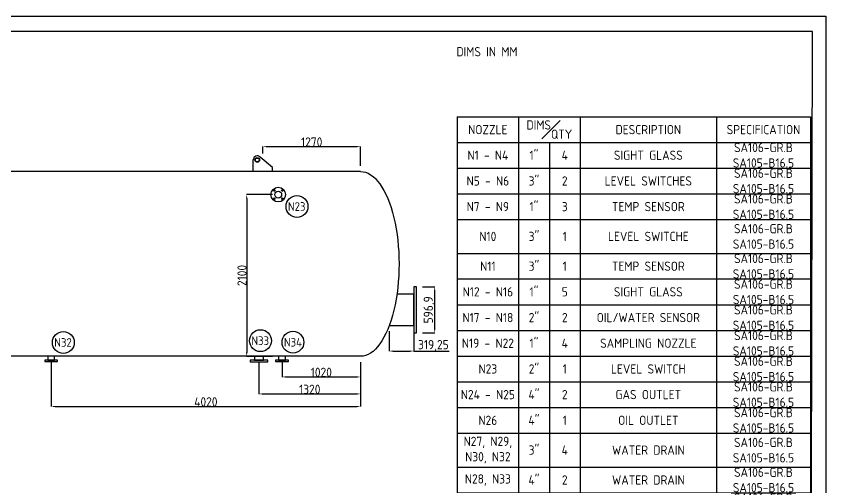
# Model space of a CAD drawing. Header units: inches. Extents: x 66274 to 86489, y -33 to 12215.
# Drawn here: x 75970 to 86489, y 6091 to 12215 of the extents above; entities that cross this region are included whole.
import ezdxf

# ---------------------------------------------------------------- set-up
doc = ezdxf.new("R2010")
doc.units = ezdxf.units.IN
doc.header["$LTSCALE"] = 40
doc.header["$MEASUREMENT"] = 0
doc.linetypes.add('CENTER2', pattern=[1.125, 0.75, -0.125, 0.125, -0.125])
doc.layers.add('fitting', color=7, linetype='CENTER2')
doc.styles.get("Standard").update_dxf_attribs({"font": 'isocp.shx', "height": 120, "bigfont": '@extfont2.shx'})
doc.dimstyles.new('ISO-25', dxfattribs={"dimtxt": 120, "dimasz": 50, "dimexe": 1.25, "dimexo": 75, "dimtad": 1, "dimtxsty": 'Standard', "dimcen": 0, "dimclrd": 1, "dimclre": 1, "dimclrt": 1, "dimazin": 0, "dimtfac": 1, "dimtmove": 0, "dimatfit": 3, "dimfxl": 1, "dimtfillclr": 1, "dimarcsym": 0})

# ---------------------------------------------------------------- blocks, each defined once
blk = doc.blocks.new('*T374')
at = {"color": 0, "linetype": 'ByBlock', "lineweight": -2, "transparency": 16777216}
for p, q in [((0, 0), (4591, 0)), ((0, 0), (0, -6430)), ((799, 0), (799, -6430)), ((1599, 0), (1599, -6430)), ((3371, 0), (3371, -6430)), ((4591, 0), (4591, -6430)), ((0, -334), (4591, -334)), ((1199, -334), (1199, -6430)), ((0, -667), (4591, -667)), ((0, -1001), (4591, -1001)), ((0, -1334), (4591, -1334)), ((0, -1774), (4591, -1774)), ((0, -2107), (4591, -2107)), ((0, -2441), (4591, -2441)), ((0, -2774), (4591, -2774)), ((0, -3108), (4591, -3108)), ((0, -3442), (4591, -3442)), ((0, -3775), (4591, -3775)), ((0, -4109), (4591, -4109)), ((0, -4550), (4591, -4550)), ((0, -4884), (4591, -4884)), ((0, -5217), (4591, -5217)), ((0, -5551), (4591, -5551)), ((0, -5990), (4591, -5990)), ((0, -6430), (4591, -6430))]:
    blk.add_line(p, q, dxfattribs=at)
at = {"color": 0, "transparency": 16777216, "char_height": 120, "attachment_point": 5}
for s, insert, width in [('\\A1;\\SDIMS#QTY;', (1199, -167), 799.88), ('NOZZLE', (400, -167), 798.89), ('DESCRIPTION', (2485, -167), 1771.69), ('SPECIFICATION', (3981, -167), 1220.24), ('1"', (999, -500), 394), ('{\\C256;SA106-GR.B\\PSA105-B16.5\\P}', (3981, -500), 1214.36), ('N1 - N4', (400, -500), 793.01), ('4', (1399, -500), 394), ('{\\C256;SIGHT GLASS}', (2485, -500), 1765.81), ('{\\C256;SA106-GR.B\\PSA105-B16.5\\P}', (3981, -834), 1214.36), ('N5 - N6', (400, -834), 793.01), ('3"', (999, -834), 394), ('2', (1399, -834), 394), ('LEVEL SWITCHES', (2485, -834), 1765.81), ('{\\C256;SA106-GR.B\\PSA105-B16.5}', (3981, -1167), 1214.36), ('N7 - N9', (400, -1167), 793.01), ('1"', (999, -1167), 394), ('3', (1399, -1167), 394), ('TEMP SENSOR', (2485, -1167), 1765.81), ('3"', (999, -1554), 394), ('{\\C256;SA106-GR.B\\PSA105-B16.5\\P}', (3981, -1554), 1214.36), ('N10', (400, -1554), 793.01), ('1', (1399, -1554), 394), ('LEVEL SWITCHE', (2485, -1554), 1765.81), ('{\\C256;SA106-GR.B\\PSA105-B16.5\\P}', (3981, -1941), 1214.36), ('N11', (400, -1941), 793.01), ('3"', (999, -1941), 394), ('1', (1399, -1941), 394), ('TEMP SENSOR', (2485, -1941), 1765.81), ('1"', (999, -2274), 394), ('{\\C256;SA106-GR.B\\PSA105-B16.5\\P}', (3981, -2274), 1214.36), ('N12 - N16', (400, -2274), 793.01), ('5', (1399, -2274), 394), ('{\\C256;SIGHT GLASS}', (2485, -2274), 1765.81), ('2"', (999, -2608), 394), ('{\\C256;SA106-GR.B\\PSA105-B16.5}', (3981, -2608), 1214.36), ('N17 - N18', (400, -2608), 793.01), ('2', (1399, -2608), 394), ('OIL/WATER SENSOR', (2485, -2608), 1765.81), ('{\\C256;SA106-GR.B\\PSA105-B16.5}', (3981, -2941), 1214.36), ('N19 - N22', (400, -2941), 793.01), ('1"', (999, -2941), 394), ('4', (1399, -2941), 394), ('SAMPLING NOZZLE', (2485, -2941), 1765.81), ('{\\C256;SA106-GR.B\\PSA105-B16.5}', (3981, -3275), 1214.36), ('N23', (400, -3275), 793.01), ('2"', (999, -3275), 394), ('1', (1399, -3275), 394), ('LEVEL SWITCH', (2485, -3275), 1765.81), ('{\\C256;SA106-GR.B\\PSA105-B16.5}', (3981, -3608), 1214.36), ('N24 - N25', (400, -3608), 793.01), ('4"', (999, -3608), 394), ('2', (1399, -3608), 394), ('GAS OUTLET', (2485, -3608), 1765.81), ('{\\C256;SA106-GR.B\\PSA105-B16.5}', (3981, -3942), 1214.36), ('N26', (400, -3942), 793.01), ('4"', (999, -3942), 394), ('1', (1399, -3942), 394), ('OIL OUTLET', (2485, -3942), 1765.81), ('N27, N29, N30, N32', (400, -4329), 793.01), ('{\\C256;SA106-GR.B\\PSA105-B16.5}', (3981, -4329), 1214.36), ('3"', (999, -4329), 394), ('4', (1399, -4329), 394), ('WATER DRAIN', (2485, -4329), 1765.81), ('{\\C256;SA106-GR.B\\PSA105-B16.5}', (3981, -4717), 1214.36), ('N28, N33', (400, -4717), 793.01), ('4"', (999, -4717), 394), ('2', (1399, -4717), 394), ('WATER DRAIN', (2485, -4717), 1765.81), ('{\\C256;SA106-GR.B\\PSA105-B16.5}', (3981, -5051), 1214.36), ('N31', (400, -5051), 793.01), ('2"', (999, -5051), 394), ('1', (1399, -5051), 394), ('WATER RECYCLE', (2485, -5051), 1765.81), ('{\\C256;SA106-GR.B\\PSA105-B16.5}', (3981, -5384), 1214.36), ('N34', (400, -5384), 793.01), ('3"', (999, -5384), 394), ('1', (1399, -5384), 394), ('FRESH WATER INLET', (2485, -5384), 1765.81), ('{\\C256;SA516-GR.70\\PSA105-B16.5}', (3981, -5771), 1214.36), ('M1', (400, -5771), 793.01), ('20"', (999, -5771), 394), ('1', (1399, -5771), 394), ('MANHOLE', (2485, -5771), 1765.81), ('{\\C256;SA516-GR.70\\PSA105-B16.5}', (3981, -6210), 1214.36), ('L1 - L2', (400, -6210), 793.01), ('2', (1399, -6210), 394), ('LIFTING LUGS', (2485, -6210), 1765.81), ('-', (999, -6210), 394)]:
    blk.add_mtext(s, dxfattribs=dict(at, insert=insert, width=width))
blk = doc.blocks.new('*U796')
blk.add_circle((0, 0), 9.53)
blk = doc.blocks.new('*U797')
at = {"color": 0, "linetype": 'ByBlock', "lineweight": -2, "transparency": 16777216}
for p, rotation in [((3340, 2663), 90.00000000000001), ((3340, 2557), 180), ((3445, 2557), 270)]:
    blk.add_blockref('*U796', p, dxfattribs=dict(at, rotation=rotation))
blk.add_blockref('*U796', (3445, 2663), dxfattribs=at)
blk = doc.blocks.new('*D822')
at = {"color": 1, "lineweight": -2, "transparency": 16777216}
for p, q in [((79424, 7723), (79424, 7529)), ((80444, 7723), (80444, 7529)), ((79474, 7530), (80394, 7530))]:
    blk.add_line(p, q, dxfattribs=at)
at = {"color": 1, "transparency": 16777216}
for points in [[(79474, 7539), (79474, 7522), (79424, 7530)], [(80394, 7539), (80394, 7522), (80444, 7530)]]:
    blk.add_solid(points, dxfattribs=at)
at = {"layer": 'Defpoints', "color": 0, "transparency": 16777216}
for p in [(79424, 7798), (80444, 7798), (80444, 7530)]:
    blk.add_point(p, dxfattribs=at)
at = {"color": 1, "transparency": 16777216, "insert": (79934, 7591), "char_height": 120, "attachment_point": 5}
blk.add_mtext('1020', dxfattribs=at)
blk = doc.blocks.new('*D823')
at = {"color": 1, "lineweight": -2, "transparency": 16777216}
for p, q in [((79124, 7723), (79124, 7309)), ((80444, 7723), (80444, 7309)), ((79174, 7310), (80394, 7310))]:
    blk.add_line(p, q, dxfattribs=at)
at = {"color": 1, "transparency": 16777216}
for points in [[(79174, 7318), (79174, 7301), (79124, 7310)], [(80394, 7318), (80394, 7301), (80444, 7310)]]:
    blk.add_solid(points, dxfattribs=at)
at = {"layer": 'Defpoints', "color": 0, "transparency": 16777216}
for p in [(79124, 7798), (80444, 7798), (80444, 7310)]:
    blk.add_point(p, dxfattribs=at)
at = {"color": 1, "transparency": 16777216, "insert": (79784, 7370), "char_height": 120, "attachment_point": 5}
blk.add_mtext('1320', dxfattribs=at)
blk = doc.blocks.new('*D824')
at = {"color": 1, "lineweight": -2, "transparency": 16777216}
for p, q in [((76424, 7723), (76424, 7145)), ((80444, 7723), (80444, 7145)), ((76474, 7147), (80394, 7147))]:
    blk.add_line(p, q, dxfattribs=at)
at = {"color": 1, "transparency": 16777216}
for points in [[(76474, 7155), (76474, 7138), (76424, 7147)], [(80394, 7155), (80394, 7138), (80444, 7147)]]:
    blk.add_solid(points, dxfattribs=at)
at = {"layer": 'Defpoints', "color": 0, "transparency": 16777216}
for p in [(76424, 7798), (80444, 7798), (80444, 7147)]:
    blk.add_point(p, dxfattribs=at)
at = {"color": 1, "transparency": 16777216, "insert": (78434, 7207), "char_height": 120, "attachment_point": 5}
blk.add_mtext('4020', dxfattribs=at)
blk = doc.blocks.new('*D825')
at = {"color": 1, "lineweight": -2, "transparency": 16777216}
for p, q in [((79299, 9898), (78964, 9898)), ((78965, 9848), (78965, 7848)), ((79299, 7798), (78964, 7798))]:
    blk.add_line(p, q, dxfattribs=at)
at = {"color": 1, "transparency": 16777216}
for points in [[(78956, 9848), (78973, 9848), (78965, 9898)], [(78956, 7848), (78973, 7848), (78965, 7798)]]:
    blk.add_solid(points, dxfattribs=at)
at = {"layer": 'Defpoints', "color": 0, "transparency": 16777216}
for p in [(79374, 9898), (78965, 7798), (79374, 7798)]:
    blk.add_point(p, dxfattribs=at)
at = {"color": 1, "transparency": 16777216, "insert": (78904, 8848), "char_height": 120, "attachment_point": 5, "rotation": 90}
blk.add_mtext('2100', dxfattribs=at)
blk = doc.blocks.new('*D835')
at = {"color": 1, "lineweight": -2, "transparency": 16777216}
for p, q in [((79174, 10431), (79174, 10522)), ((79224, 10521), (80394, 10521)), ((80444, 10273), (80444, 10522))]:
    blk.add_line(p, q, dxfattribs=at)
at = {"color": 1, "transparency": 16777216}
for points in [[(79224, 10529), (79224, 10513), (79174, 10521)], [(80394, 10529), (80394, 10513), (80444, 10521)]]:
    blk.add_solid(points, dxfattribs=at)
at = {"layer": 'Defpoints', "color": 0, "transparency": 16777216}
for p in [(80444, 10521), (79174, 10356), (80444, 10198)]:
    blk.add_point(p, dxfattribs=at)
at = {"color": 1, "transparency": 16777216, "insert": (79809, 10581), "char_height": 120, "attachment_point": 5}
blk.add_mtext('1270', dxfattribs=at)
blk = doc.blocks.new('*D845')
at = {"color": 1, "lineweight": -2, "transparency": 16777216}
for p, q in [((81247, 8700), (81409, 8700)), ((81407, 8153), (81407, 8650)), ((81247, 8103), (81409, 8103))]:
    blk.add_line(p, q, dxfattribs=at)
at = {"color": 1, "transparency": 16777216}
for points in [[(81399, 8650), (81416, 8650), (81407, 8700)], [(81399, 8153), (81416, 8153), (81407, 8103)]]:
    blk.add_solid(points, dxfattribs=at)
at = {"layer": 'Defpoints', "color": 0, "transparency": 16777216}
for p in [(81172, 8700), (81407, 8700), (81172, 8103)]:
    blk.add_point(p, dxfattribs=at)
at = {"color": 1, "transparency": 16777216, "insert": (81338, 8402), "char_height": 120, "attachment_point": 5, "rotation": 90}
blk.add_mtext('596,9', dxfattribs=at)
blk = doc.blocks.new('*D846')
at = {"color": 1, "lineweight": -2, "transparency": 16777216}
for p, q in [((80817, 8123), (80817, 7865)), ((81136, 8123), (81136, 7865)), ((80867, 7866), (81086, 7866)), ((81136, 7866), (81595, 7866))]:
    blk.add_line(p, q, dxfattribs=at)
at = {"color": 1, "transparency": 16777216}
for points in [[(80867, 7875), (80867, 7858), (80817, 7866)], [(81086, 7875), (81086, 7858), (81136, 7866)]]:
    blk.add_solid(points, dxfattribs=at)
at = {"layer": 'Defpoints', "color": 0, "transparency": 16777216}
for p in [(80817, 8198), (81136, 8198), (81136, 7866)]:
    blk.add_point(p, dxfattribs=at)
at = {"color": 1, "transparency": 16777216, "insert": (81390, 7936), "char_height": 120, "attachment_point": 5}
blk.add_mtext('319,25', dxfattribs=at)

msp = doc.modelspace()

# ---------------------------------------------------------------- linework, layer by layer
at = {"ltscale": 1000}
for p, q in [((79048.962, 10198.406), (79048.962, 10348.406)), ((79298.962, 10248.406), (79139.438, 10385.883)), ((79298.962, 10198.406), (79298.962, 10248.406)), ((79298.962, 10198.406), (79048.962, 10198.406))]:
    msp.add_line(p, q, dxfattribs=at)
at = {"ltscale": 0.25}
msp.add_line((79129.32, 10362.312), (79129.32, 10362.312), dxfattribs=at)
msp.add_line((80443.962, 7798.406), (71323.962, 7798.406))
at = {"ltscale": 0.2}
msp.add_lwpolyline([(86488.827, -32.751), (66273.849, -32.751), (66273.849, 12214.906), (86488.827, 12214.906)], close=True, dxfattribs=at)
for points in [[(86316.204, 12016.071), (66501.315, 12016.071), (66474.171, 167.288), (86289.06, 167.288)], [(81135.886, 8103.156), (81172.486, 8103.156), (81172.486, 8700.056), (81135.886, 8700.056)], [(76379.512, 7748.406), (76468.412, 7748.406), (76468.412, 7798.406), (76379.512, 7798.406)], [(79066.812, 7748.739), (79181.112, 7748.739), (79181.112, 7798.406), (79066.812, 7798.406)], [(79379.512, 7748.406), (79468.412, 7748.406), (79468.412, 7798.406), (79379.512, 7798.406)], [(76339.888, 7729.356), (76508.036, 7729.356), (76508.036, 7748.406), (76339.888, 7748.406)], [(79238.262, 7748.739), (79009.662, 7748.739), (79009.662, 7724.863), (79238.262, 7724.863)], [(79339.888, 7729.356), (79508.036, 7729.356), (79508.036, 7748.406), (79339.888, 7748.406)]]:
    msp.add_lwpolyline(points, close=True)
for points in [[(80443.962, 10198.406), (71323.962, 10198.406)], [(80816.64, 8198.406), (81135.886, 8198.406), (81135.886, 8604.806), (80916.301, 8604.806)]]:
    msp.add_lwpolyline(points)
at = {"ltscale": 1000}
for radius in [30.163, 24.625]:
    msp.add_circle((79101.962, 10348.406), radius, dxfattribs=at)
for centre, radius in [((79373.962, 9898.406), 95.25), ((79373.962, 9898.406), 44.45), ((79617.861, 9743.474), 141.817), ((76581.745, 7977.978), 141.817), ((79143.132, 8001.401), 141.817), ((79565.423, 7981.028), 141.817)]:
    msp.add_circle(centre, radius)
msp.add_arc((79101.962, 10348.406), 53, 41.8616652, 180, dxfattribs=at)
at = {"extrusion": (0, 0, -1)}
msp.add_ellipse((80443.962, 8998.406), major_axis=(0, 1200), ratio=0.416666667, start_param=0, end_param=3.141592654, dxfattribs=at)

# ---------------------------------------------------------------- block references
for name, p in [('*T374', (81697.877, 10909.491)), ('*U797', (75981.696, 7288.423))]:
    msp.add_blockref(name, p)

# ---------------------------------------------------------------- texts
msp.add_text('DIMS IN MM', height=120).set_placement((81689.806, 11694.14))
at = {"layer": 'fitting'}
for s, p in [('N23', (79500.507, 9687.367)), ('N32', (76464.391, 7921.871)), ('N33', (79025.778, 7945.294)), ('N34', (79448.068, 7924.922))]:
    msp.add_text(s, height=112.5, dxfattribs=at).set_placement(p)

# ---------------------------------------------------------------- dimensions: what is measured, and where the dimension line sits
for base, p1, p2, picture, middle in [((80443.962, 10520.859), (79173.962, 10356.131), (80443.962, 10198.406), '*D835', (79808.962, 10581.496)), ((81135.886, 7866.369), (80816.64, 8198.406), (81135.886, 8198.406), '*D846', (81390.206, 7936.006)), ((80443.962, 7146.529), (76423.962, 7798.406), (80443.962, 7798.406), '*D824', (78433.962, 7207.166)), ((80443.962, 7309.755), (79123.962, 7798.406), (80443.962, 7798.406), '*D823', (79783.962, 7370.392)), ((80443.962, 7530.467), (79423.962, 7798.406), (80443.962, 7798.406), '*D822', (79933.962, 7591.104))]:
    dim = msp.add_linear_dim(base=base, p1=p1, p2=p2, dimstyle='ISO-25')
    dim.commit()
    dim.dimension.update_dxf_attribs({"geometry": picture, "text_midpoint": middle})
dim = msp.add_linear_dim(base=(78964.78, 7798.406), p1=(79373.962, 9898.406), p2=(79373.962, 7798.406), angle=270, dimstyle='ISO-25')
dim.commit()
dim.dimension.update_dxf_attribs({"geometry": '*D825', "text_midpoint": (78964.78, 8848.406), "dimtype": 161})
dim = msp.add_linear_dim(base=(81407.262, 8700.056), p1=(81172.486, 8103.156), p2=(81172.486, 8700.056), angle=90, dimstyle='ISO-25')
dim.commit()
dim.dimension.update_dxf_attribs({"geometry": '*D845', "text_midpoint": (81337.666, 8401.606)})

doc.saveas('drawing.dxf')
